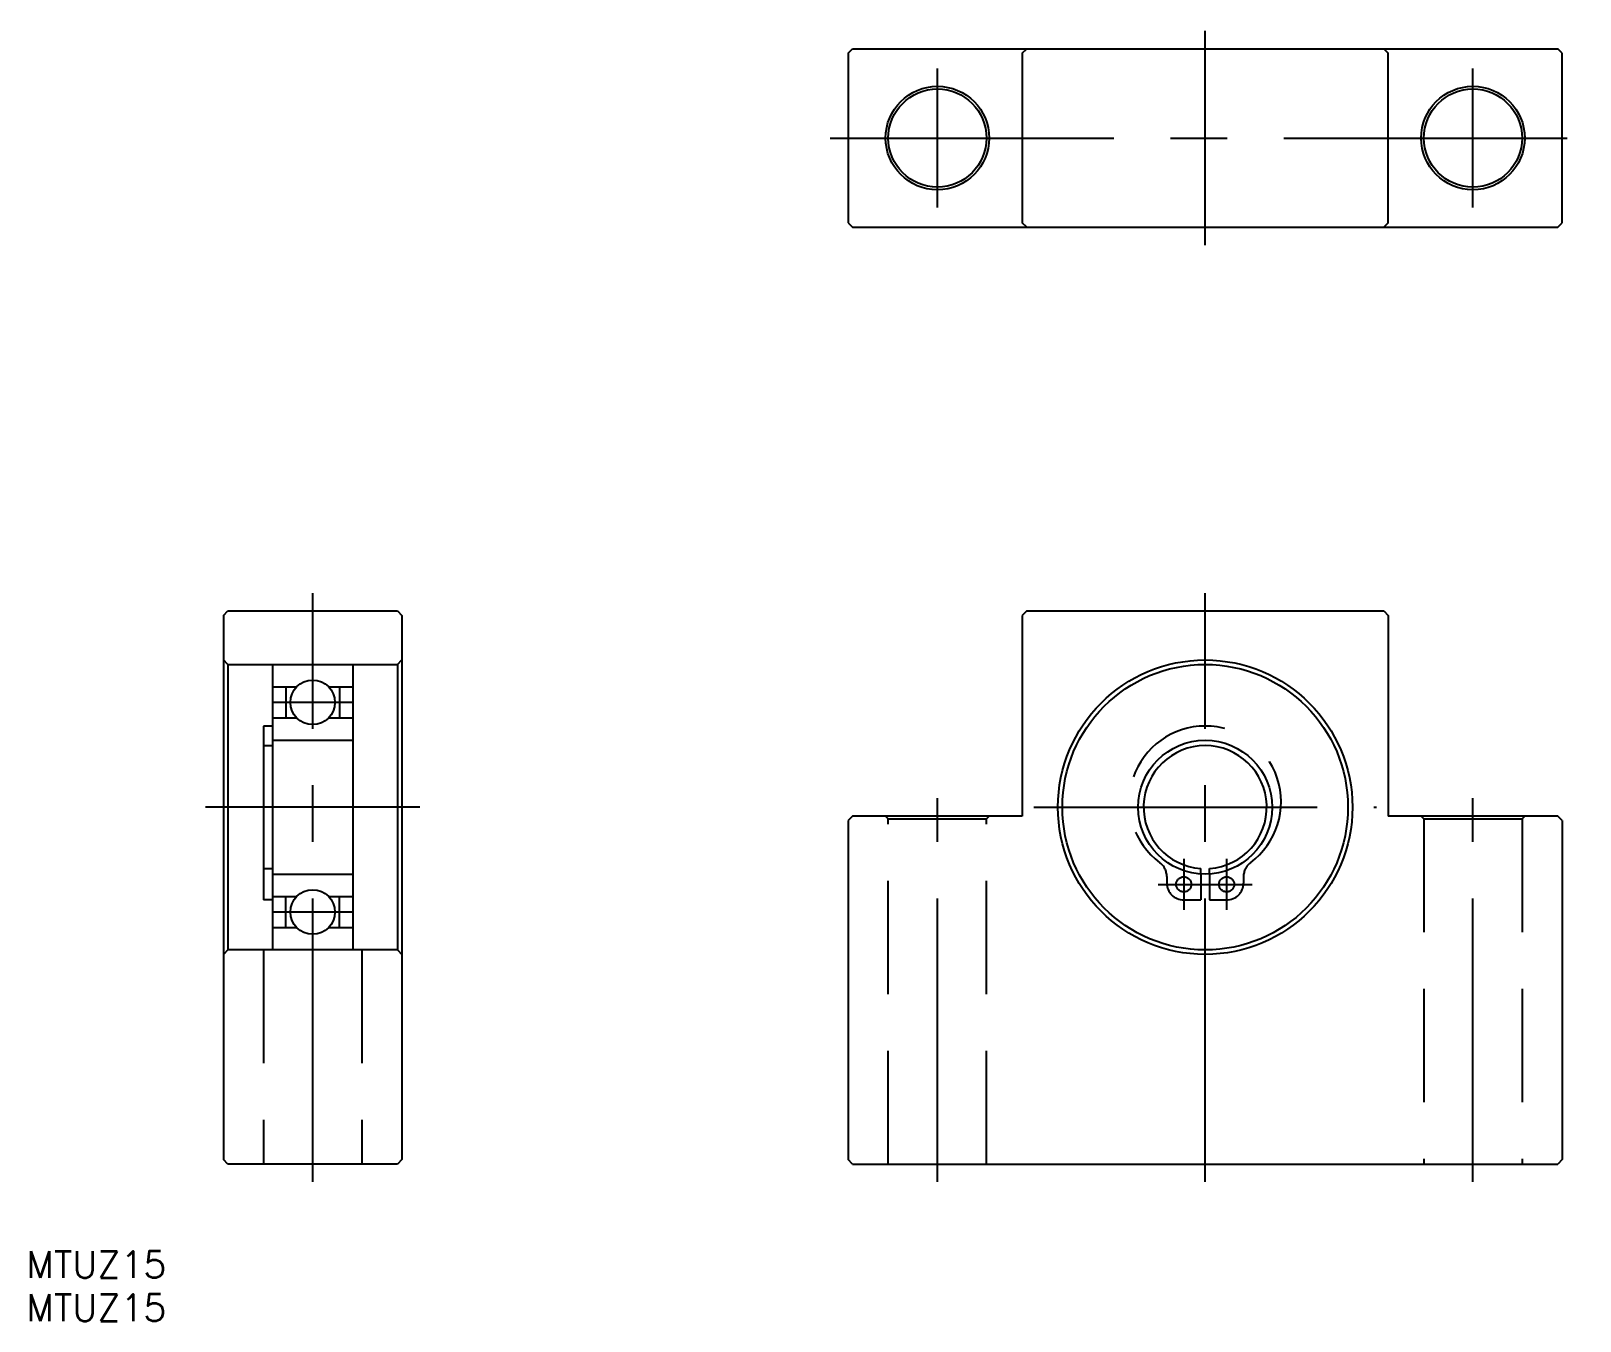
# Model space of a CAD drawing. Extents: x -132 to 42, y -58 to 87.
import ezdxf

# ---------------------------------------------------------------- set-up
doc = ezdxf.new("R2010")
doc.units = 0
doc.linetypes.add('CENTER', pattern=[50.8, 31.75, -6.35, 6.35, -6.35])
doc.linetypes.add('DASHED', pattern=[19.05, 12.7, -6.35])
doc.layers.get('0').update_dxf_attribs({"linetype": 'CONTINUOUS'})
doc.layers.add('CENTER', color=1, linetype='CENTER')
doc.styles.get("Standard").update_dxf_attribs({"font": 'txt.shx', "height": 3, "bigfont": 'bigfont.shx'})

msp = doc.modelspace()

# ---------------------------------------------------------------- linework, layer by layer
at = {"color": 7, "linetype": 'CONTINUOUS'}
for p, q in [((-40, 84.5), (-39.5, 85)), ((-40, 84.5), (-40, 65.5)), ((-39.5, 85), (39.5, 85)), ((-20.5, 84.5), (-20, 85)), ((-20.5, 84.5), (-20.5, 65.5)), ((20, 85), (20.5, 84.5)), ((20.5, 65.5), (20.5, 84.5)), ((40, 84.5), (39.5, 85)), ((40, 65.5), (40, 84.5)), ((-40, 65.5), (-39.5, 65)), ((-39.5, 65), (39.5, 65)), ((-20, 65), (-20.5, 65.5)), ((20.5, 65.5), (20, 65)), ((39.5, 65), (40, 65.5)), ((-110, 21.5), (-109.5, 22)), ((-110, 21.5), (-110, -39.5)), ((-109.5, 22), (-90.5, 22)), ((-90.5, 22), (-90, 21.5)), ((-90, 21.5), (-90, -39.5)), ((-20, 22), (-20.5, 21.5)), ((-20.5, 21.5), (-20.5, -1)), ((-20, 22), (20, 22)), ((20, 22), (20.5, 21.5)), ((20.5, 21.5), (20.5, -1)), ((-109.5, 16), (-110, 16.5)), ((-109.5, 16), (-109.5, -16)), ((-109.5, 16), (-90.5, 16)), ((-104.5, 16), (-104.5, -16)), ((-95.5, 16), (-95.5, -16)), ((-90.5, 16), (-90, 16.5)), ((-90.5, 16), (-90.5, -16)), ((-104.5, 13.5), (-101.79, 13.5)), ((-103, 13.5), (-103, 10)), ((-98.21, 13.5), (-95.5, 13.5)), ((-97, 13.5), (-97, 10)), ((-104.5, 9.1), (-105.5, 9.1)), ((-105.5, 9.1), (-105.5, -10.4)), ((-104.5, 10), (-101.79, 10)), ((-98.21, 10), (-95.5, 10)), ((-104.5, 7.5), (-95.5, 7.5)), ((-105.5, 6.9), (-104.5, 6.9)), ((-39.5, -1), (-40, -1.5)), ((-40, -1.5), (-40, -39.5)), ((-20.5, -1), (-39.5, -1)), ((39.5, -1), (20.5, -1)), ((40, -1.5), (39.5, -1)), ((40, -1.5), (40, -39.5)), ((-105.5, -6.88), (-104.5, -6.88)), ((-0.5, -7.48), (-0.5, -6.88)), ((0.5, -7.48), (0.5, -6.88)), ((-104.5, -7.5), (-95.5, -7.5)), ((-104.5, -10.4), (-105.5, -10.4)), ((-104.5, -10), (-101.79, -10)), ((-103, -13.5), (-103, -10)), ((-98.21, -10), (-95.5, -10)), ((-97, -13.5), (-97, -10)), ((-104.5, -13.5), (-101.79, -13.5)), ((-98.21, -13.5), (-95.5, -13.5)), ((-109.5, -16), (-110, -16.5)), ((-90.5, -16), (-109.5, -16)), ((-90.5, -16), (-90, -16.5)), ((-109.5, -40), (-110, -39.5)), ((-90, -39.5), (-90.5, -40)), ((-39.5, -40), (-40, -39.5)), ((40, -39.5), (39.5, -40)), ((-90.5, -40), (-109.5, -40)), ((-39.5, -40), (39.5, -40))]:
    msp.add_line(p, q, dxfattribs=at)
at = {"color": 3, "linetype": 'DASHED'}
for p, q in [((-35.8, -1), (-35.5, -1.3)), ((-35.5, -40), (-35.5, -1.3)), ((-35.5, -1.3), (-24.5, -1.3)), ((-24.2, -1), (-24.5, -1.3)), ((-24.5, -40), (-24.5, -1.3)), ((24.2, -1), (24.5, -1.3)), ((24.5, -1.3), (24.5, -40)), ((24.5, -1.3), (35.5, -1.3)), ((35.8, -1), (35.5, -1.3)), ((35.5, -1.3), (35.5, -40)), ((-4.3, -7.75), (-4.3, -8.5)), ((-0.5, -7.48), (-0.5, -10.4)), ((0.5, -7.48), (0.5, -10.4)), ((4.3, -7.75), (4.3, -8.5)), ((-2.4, -10.4), (-0.5, -10.4)), ((0.5, -10.4), (2.4, -10.4)), ((-105.5, -16), (-105.5, -40)), ((-94.5, -16), (-94.5, -40))]:
    msp.add_line(p, q, dxfattribs=at)
at = {"color": 7, "linetype": 'CONTINUOUS'}
for centre, radius in [((-30, 75), 5.8), ((-30, 75), 5.5), ((30, 75), 5.8), ((30, 75), 5.5), ((0, 0), 16.5), ((0, 0), 16), ((-100, 11.75), 2.5), ((0, 0), 7.5), ((-100, -11.75), 2.5)]:
    msp.add_circle(centre, radius, dxfattribs=at)
at = {"color": 3, "linetype": 'DASHED'}
for centre in [(-2.4, -8.65), (2.4, -8.65)]:
    msp.add_circle(centre, 0.85, dxfattribs=at)
for centre, radius, start, end in [((0, 0.6), 8.5, 306.5949, 233.4051), ((-6.2, -7.75), 1.9, 0, 53.4051), ((6.2, -7.75), 1.9, 126.5949, 180), ((-2.4, -8.5), 1.9, 180, 270), ((2.4, -8.5), 1.9, 270, 0)]:
    msp.add_arc(centre, radius, start, end, dxfattribs=at)
at = {"color": 7, "linetype": 'CONTINUOUS'}
msp.add_arc((0, 0), 6.9, 274.1555, 265.8445, dxfattribs=at)
at = {"layer": 'CENTER', "color": 1, "linetype": 'CENTER'}
for p, q in [((0, 63), (0, 87)), ((-30, 67.2), (-30, 82.8)), ((30, 67.2), (30, 82.8)), ((-42, 75), (42, 75)), ((-100, -42), (-100, 24)), ((0, -42), (0, 24)), ((-95.5, 11.75), (-104.5, 11.75)), ((-88, 0), (-112, 0)), ((-30, -42), (-30, 1)), ((-19.2, 0), (19.2, 0)), ((30, -42), (30, 1)), ((-2.4, -5.8), (-2.4, -11.5)), ((2.4, -5.8), (2.4, -11.5)), ((-5.25, -8.65), (5.25, -8.65)), ((-95.5, -11.75), (-104.5, -11.75))]:
    msp.add_line(p, q, dxfattribs=at)

# ---------------------------------------------------------------- texts
at = {"color": 7, "linetype": 'CONTINUOUS'}
for p in [(-132.08, -52.75), (-132.08, -57.59)]:
    msp.add_text('MTUZ15', height=3, dxfattribs=at).set_placement(p)

doc.saveas('drawing.dxf')
